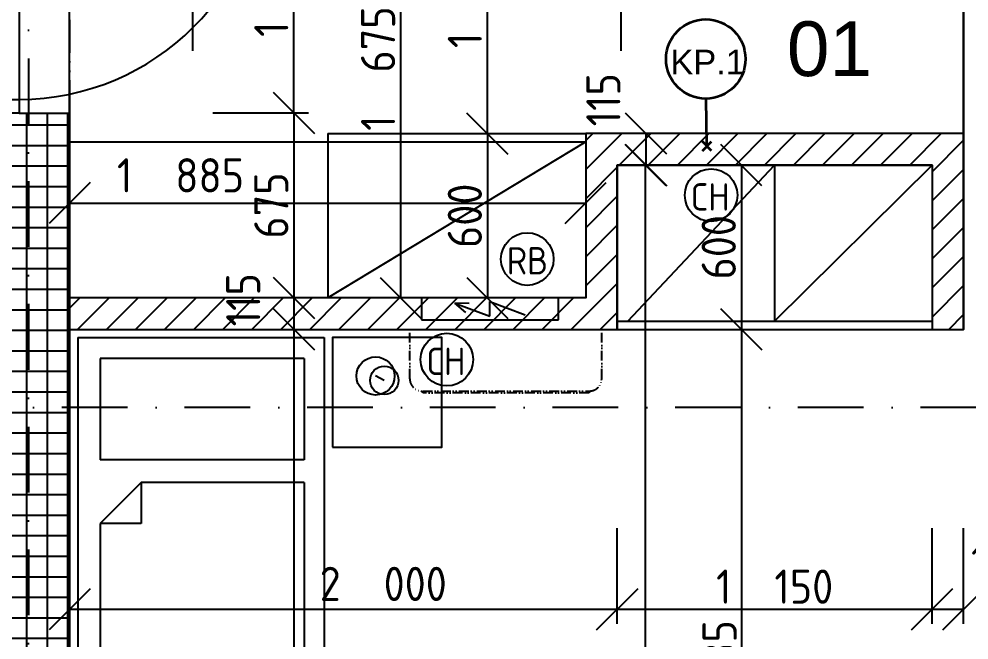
# Model space of a CAD drawing. Extents: x 4511820 to 5180432, y -1526536 to -944957.
# Drawn here: x 5109347 to 5112817, y -1295609 to -1293342 of the extents above; entities that cross this region are included whole.
import ezdxf

# ---------------------------------------------------------------- set-up
doc = ezdxf.new("R2010")
doc.units = 0
doc.header["$MEASUREMENT"] = 0
for name, pattern in [('ACAD_ISO07W100', [3.5, 0.5, -3]), ('ACAD_ISO12W100', [22, 12, -3, 0.5, -3, 0.5, -3]), ('BODKOCIARKOVANA_3', [5.6, 3, -1.3, 0, -1.3])]:
    doc.linetypes.add(name, pattern=pattern)
doc.layers.get('0').update_dxf_attribs({"linetype": 'CONTINUOUS'})
doc.layers.get('Defpoints').update_dxf_attribs({"color": 61, "linetype": 'CONTINUOUS'})
for name, color, linetype in [('DVERE', 45, 'CONTINUOUS'), ('KÓTY', 4, 'CONTINUOUS'), ('MÚRY', 1, 'CONTINUOUS'), ('osi', 253, 'CONTINUOUS'), ('Plochy', 41, 'CONTINUOUS'), ('POPIS', 7, 'CONTINUOUS'), ('TENKÁ', 7, 'CONTINUOUS'), ('ZARIADENIE', 47, 'CONTINUOUS'), ('ZZ-chladenie', 133, 'CONTINUOUS'), ('ZZ-elektro', 221, 'CONTINUOUS'), ('ŠRAFY', 82, 'CONTINUOUS')]:
    doc.layers.add(name, color=color, linetype=linetype)
doc.layers.add('preklady', color=74, linetype='CONTINUOUS', lineweight=35)
doc.styles.add('ARIAL', font='arial.ttf')
doc.styles.add('STYLE1', font='isocp.shx')
doc.dimstyles.new('STANDARD-50', dxfattribs={"dimtxt": 125, "dimasz": 150, "dimexe": 10, "dimexo": 200, "dimgap": 20, "dimtad": 1, "dimdsep": 46, "dimlunit": 6, "dimtxsty": 'STYLE1', "dimblk1": 'OBLIQUE', "dimblk2": 'OBLIQUE', "dimsah": 1, "dimcen": 2.5, "dimse1": 1, "dimse2": 1, "dimadec": 0, "dimazin": 0, "dimtfac": 1, "dimtmove": 1, "dimatfit": 3, "dimldrblk": 'OBLIQUE', "dimfxl": 1, "dimtolj": 1, "dimtzin": 0, "dimarcsym": 0})

# ---------------------------------------------------------------- blocks, each defined once
blk = doc.blocks.new('JEDNOPOSTEL')
at = {"layer": 'ZARIADENIE', "ltscale": 0.25}
for p, q in [((4449069, -1322230.2), (4447069, -1322230.2)), ((4447069, -1323130.2), (4447069, -1322230.2)), ((4449069, -1322230.2), (4449069, -1323130.2)), ((4449069, -1323130.2), (4447069, -1323130.2)), ((4448913, -1323349.6), (4448929.1, -1323317.4))]:
    blk.add_line(p, q, dxfattribs=at)
at = {"layer": 'ZARIADENIE', "color": 76, "ltscale": 0.25}
for p, q in [((4448390.6, -1322311.3), (4447130.6, -1322311.3)), ((4447130.6, -1323056.9), (4447130.6, -1322311.3)), ((4448540.6, -1322461.3), (4448390.6, -1322311.3)), ((4448390.6, -1322461.3), (4448390.6, -1322311.3)), ((4448992.6, -1322311.3), (4448623.3, -1322311.3)), ((4448623.3, -1323056.9), (4448623.3, -1322311.3)), ((4448992.6, -1323056.9), (4448992.6, -1322311.3)), ((4448540.6, -1322461.3), (4448390.6, -1322461.3)), ((4448540.6, -1323056.9), (4448540.6, -1322461.3)), ((4448540.6, -1323056.9), (4447130.6, -1323056.9)), ((4448992.6, -1323056.9), (4448623.3, -1323056.9))]:
    blk.add_line(p, q, dxfattribs=at)
at = {"layer": 'ZARIADENIE'}
blk.add_lwpolyline([(4448669, -1323160.2), (4448669, -1323560.2), (4449069, -1323560.2), (4449069, -1323160.2)], close=True, dxfattribs=at)
at = {"layer": 'ZARIADENIE', "ltscale": 0.25}
for centre, radius in [((4448929.1, -1323317.4), 69.7), ((4448913, -1323349.6), 51.9)]:
    blk.add_circle(centre, radius, dxfattribs=at)
blk = doc.blocks.new('_OBLIQUE')
at = {"color": 0, "linetype": 'ByBlock'}
blk.add_line((-0.5, -0.5), (0.5, 0.5), dxfattribs=at)
blk = doc.blocks.new('*D25097')
at = {"layer": 'Defpoints', "color": 0}
for p in [(5111636, -1293875.2), (5111636, -1293875.2), (5111897.5, -1298010.2)]:
    blk.add_point(p, dxfattribs=at)
at = {"layer": 'KÓTY', "color": 0, "lineweight": -2}
blk.add_line((5111636, -1298010.2), (5111636, -1293875.2), dxfattribs=at)
at = {"layer": 'KÓTY', "color": 0, "linetype": 'ByBlock', "lineweight": -2, "xscale": 150, "yscale": 150, "zscale": 150}
for p, rotation in [((5111636, -1293875.2), 90), ((5111636, -1298010.2), 270)]:
    blk.add_blockref('_OBLIQUE', p, dxfattribs=dict(at, rotation=rotation))
at = {"layer": 'KÓTY', "color": 0, "insert": (5111553.5, -1295942.7), "char_height": 125, "attachment_point": 5, "rotation": 90, "style": 'STYLE1'}
blk.add_mtext('\\A1;4ﾠ135', dxfattribs=at)
blk = doc.blocks.new('*D25098')
at = {"layer": 'Defpoints', "color": 0}
for p in [(5111638.2, -1293760.2), (5111638.2, -1293760.2), (5111638.2, -1293875.2)]:
    blk.add_point(p, dxfattribs=at)
at = {"layer": 'KÓTY', "color": 0, "lineweight": -2}
blk.add_line((5111638.2, -1293875.2), (5111638.2, -1293760.2), dxfattribs=at)
at = {"layer": 'KÓTY', "color": 0, "linetype": 'ByBlock', "lineweight": -2, "xscale": 150, "yscale": 150, "zscale": 150}
for p, rotation in [((5111638.2, -1293760.2), 90), ((5111638.2, -1293875.2), 270)]:
    blk.add_blockref('_OBLIQUE', p, dxfattribs=dict(at, rotation=rotation))
at = {"layer": 'KÓTY', "color": 0, "insert": (5111482, -1293636.5), "char_height": 125, "attachment_point": 5, "rotation": 90, "style": 'STYLE1'}
blk.add_mtext('\\A1;115', dxfattribs=at)
blk = doc.blocks.new('*D25100')
at = {"layer": 'Defpoints', "color": 0}
for p in [(5110822.5, -1292685.2), (5110741.5, -1294360.2), (5110741.5, -1294360.2)]:
    blk.add_point(p, dxfattribs=at)
at = {"layer": 'KÓTY', "color": 0, "lineweight": -2}
blk.add_line((5110741.5, -1292685.2), (5110741.5, -1294360.2), dxfattribs=at)
at = {"layer": 'KÓTY', "color": 0, "linetype": 'ByBlock', "lineweight": -2, "xscale": 150, "yscale": 150, "zscale": 150}
for p, rotation in [((5110741.5, -1292685.2), 90), ((5110741.5, -1294360.2), 270)]:
    blk.add_blockref('_OBLIQUE', p, dxfattribs=dict(at, rotation=rotation))
at = {"layer": 'KÓTY', "color": 0, "insert": (5110659, -1293522.7), "char_height": 125, "attachment_point": 5, "rotation": 90, "style": 'STYLE1'}
blk.add_mtext('\\A1;1ﾠ675', dxfattribs=at)
blk = doc.blocks.new('*D25101')
at = {"layer": 'Defpoints', "color": 0}
for p in [(5110351.5, -1294360.2), (5110351.5, -1294475.2), (5110351.5, -1294475.2)]:
    blk.add_point(p, dxfattribs=at)
at = {"layer": 'KÓTY', "color": 0, "lineweight": -2}
blk.add_line((5110351.5, -1294360.2), (5110351.5, -1294475.2), dxfattribs=at)
at = {"layer": 'KÓTY', "color": 0, "linetype": 'ByBlock', "lineweight": -2, "xscale": 150, "yscale": 150, "zscale": 150}
for p, rotation in [((5110351.5, -1294360.2), 90), ((5110351.5, -1294475.2), 270)]:
    blk.add_blockref('_OBLIQUE', p, dxfattribs=dict(at, rotation=rotation))
at = {"layer": 'KÓTY', "color": 0, "insert": (5110166.5, -1294366.9), "char_height": 125, "attachment_point": 5, "rotation": 90, "style": 'STYLE1'}
blk.add_mtext('\\A1;115', dxfattribs=at)
blk = doc.blocks.new('*D25102')
at = {"layer": 'Defpoints', "color": 0}
for p in [(5110351.5, -1294475.2), (5110351.5, -1298010.2), (5110351.5, -1298010.2)]:
    blk.add_point(p, dxfattribs=at)
at = {"layer": 'KÓTY', "color": 0, "lineweight": -2}
blk.add_line((5110351.5, -1294475.2), (5110351.5, -1298010.2), dxfattribs=at)
at = {"layer": 'KÓTY', "color": 0, "linetype": 'ByBlock', "lineweight": -2, "xscale": 150, "yscale": 150, "zscale": 150}
for p, rotation in [((5110351.5, -1294475.2), 90), ((5110351.5, -1298010.2), 270)]:
    blk.add_blockref('_OBLIQUE', p, dxfattribs=dict(at, rotation=rotation))
at = {"layer": 'KÓTY', "color": 0, "insert": (5110269, -1296242.7), "char_height": 125, "attachment_point": 5, "rotation": 90, "style": 'STYLE1'}
blk.add_mtext('\\A1;3ﾠ535', dxfattribs=at)
blk = doc.blocks.new('*D25130')
at = {"layer": 'Defpoints', "color": 0}
for p in [(5109532.5, -1294590.2), (5111532.5, -1294590.2), (5111532.5, -1295497)]:
    blk.add_point(p, dxfattribs=at)
at = {"layer": 'KÓTY', "color": 0, "lineweight": -2}
blk.add_line((5109532.5, -1295497), (5111532.5, -1295497), dxfattribs=at)
at = {"layer": 'KÓTY', "color": 0, "linetype": 'ByBlock', "lineweight": -2, "xscale": 150, "yscale": 150, "zscale": 150, "rotation": 180}
blk.add_blockref('_OBLIQUE', (5109532.5, -1295497), dxfattribs=at)
at = {"layer": 'KÓTY', "color": 0, "linetype": 'ByBlock', "lineweight": -2, "xscale": 150, "yscale": 150, "zscale": 150}
blk.add_blockref('_OBLIQUE', (5111532.5, -1295497), dxfattribs=at)
at = {"layer": 'KÓTY', "color": 0, "insert": (5110678, -1295404.5), "char_height": 125, "attachment_point": 5, "style": 'STYLE1'}
blk.add_mtext('\\A1;2ﾠ000', dxfattribs=at)
blk = doc.blocks.new('*D25131')
at = {"layer": 'Defpoints', "color": 0}
for p in [(5111532.5, -1294590.2), (5112682.5, -1294590.2), (5112682.5, -1295497)]:
    blk.add_point(p, dxfattribs=at)
at = {"layer": 'KÓTY', "color": 0, "lineweight": -2}
blk.add_line((5111532.5, -1295497), (5112682.5, -1295497), dxfattribs=at)
at = {"layer": 'KÓTY', "color": 0, "linetype": 'ByBlock', "lineweight": -2, "xscale": 150, "yscale": 150, "zscale": 150, "rotation": 180}
blk.add_blockref('_OBLIQUE', (5111532.5, -1295497), dxfattribs=at)
at = {"layer": 'KÓTY', "color": 0, "linetype": 'ByBlock', "lineweight": -2, "xscale": 150, "yscale": 150, "zscale": 150}
blk.add_blockref('_OBLIQUE', (5112682.5, -1295497), dxfattribs=at)
at = {"layer": 'KÓTY', "color": 0, "insert": (5112107.5, -1295414.5), "char_height": 125, "attachment_point": 5, "style": 'STYLE1'}
blk.add_mtext('\\A1;1ﾠ150', dxfattribs=at)
blk = doc.blocks.new('*D25132')
at = {"layer": 'Defpoints', "color": 0}
for p in [(5111417.5, -1294013.5), (5109532.5, -1294360.2), (5111417.5, -1294360.2)]:
    blk.add_point(p, dxfattribs=at)
at = {"layer": 'KÓTY', "color": 0, "lineweight": -2}
blk.add_line((5109532.5, -1294013.5), (5111417.5, -1294013.5), dxfattribs=at)
at = {"layer": 'KÓTY', "color": 0, "linetype": 'ByBlock', "lineweight": -2, "xscale": 150, "yscale": 150, "zscale": 150, "rotation": 180}
blk.add_blockref('_OBLIQUE', (5109532.5, -1294013.5), dxfattribs=at)
at = {"layer": 'KÓTY', "color": 0, "linetype": 'ByBlock', "lineweight": -2, "xscale": 150, "yscale": 150, "zscale": 150}
blk.add_blockref('_OBLIQUE', (5111417.5, -1294013.5), dxfattribs=at)
at = {"layer": 'KÓTY', "color": 0, "insert": (5109937.5, -1293912.5), "char_height": 125, "attachment_point": 5, "style": 'STYLE1'}
blk.add_mtext('\\A1;1ﾠ885', dxfattribs=at)
blk = doc.blocks.new('*D25133')
at = {"layer": 'Defpoints', "color": 0}
for p in [(5111417.5, -1293760.2), (5111058.5, -1294360.2), (5111417.5, -1294360.2)]:
    blk.add_point(p, dxfattribs=at)
at = {"layer": 'KÓTY', "color": 0, "lineweight": -2}
blk.add_line((5111058.5, -1293760.2), (5111058.5, -1294360.2), dxfattribs=at)
at = {"layer": 'KÓTY', "color": 0, "linetype": 'ByBlock', "lineweight": -2, "xscale": 150, "yscale": 150, "zscale": 150}
for p, rotation in [((5111058.5, -1293760.2), 90), ((5111058.5, -1294360.2), 270)]:
    blk.add_blockref('_OBLIQUE', p, dxfattribs=dict(at, rotation=rotation))
at = {"layer": 'KÓTY', "color": 0, "insert": (5110976, -1294060.2), "char_height": 125, "attachment_point": 5, "rotation": 90, "style": 'STYLE1'}
blk.add_mtext('\\A1;600', dxfattribs=at)
blk = doc.blocks.new('*D25134')
at = {"layer": 'Defpoints', "color": 0}
for p in [(5111058.5, -1292685.2), (5111417.5, -1292685.2), (5111417.5, -1293760.2)]:
    blk.add_point(p, dxfattribs=at)
at = {"layer": 'KÓTY', "color": 0, "lineweight": -2}
blk.add_line((5111058.5, -1293760.2), (5111058.5, -1292685.2), dxfattribs=at)
at = {"layer": 'KÓTY', "color": 0, "linetype": 'ByBlock', "lineweight": -2, "xscale": 150, "yscale": 150, "zscale": 150}
for p, rotation in [((5111058.5, -1292685.2), 90), ((5111058.5, -1293760.2), 270)]:
    blk.add_blockref('_OBLIQUE', p, dxfattribs=dict(at, rotation=rotation))
at = {"layer": 'KÓTY', "color": 0, "insert": (5110976, -1293222.7), "char_height": 125, "attachment_point": 5, "rotation": 90, "style": 'STYLE1'}
blk.add_mtext('\\A1;1ﾠ075', dxfattribs=at)
blk = doc.blocks.new('*D25150')
at = {"layer": 'Defpoints', "color": 0}
for p in [(5109532.5, -1293685.2), (5109532.5, -1294360.2), (5110351.5, -1294360.2)]:
    blk.add_point(p, dxfattribs=at)
at = {"layer": 'KÓTY', "color": 0, "lineweight": -2}
blk.add_line((5110351.5, -1293685.2), (5110351.5, -1294360.2), dxfattribs=at)
at = {"layer": 'KÓTY', "color": 0, "linetype": 'ByBlock', "lineweight": -2, "xscale": 150, "yscale": 150, "zscale": 150}
for p, rotation in [((5110351.5, -1293685.2), 90), ((5110351.5, -1294360.2), 270)]:
    blk.add_blockref('_OBLIQUE', p, dxfattribs=dict(at, rotation=rotation))
at = {"layer": 'KÓTY', "color": 0, "insert": (5110269, -1294022.7), "char_height": 125, "attachment_point": 5, "rotation": 90, "style": 'STYLE1'}
blk.add_mtext('\\A1;675', dxfattribs=at)
blk = doc.blocks.new('*D25151')
at = {"layer": 'Defpoints', "color": 0}
for p in [(5109532.5, -1292685.2), (5110351.5, -1292685.2), (5109532.5, -1293685.2)]:
    blk.add_point(p, dxfattribs=at)
at = {"layer": 'KÓTY', "color": 0, "lineweight": -2}
blk.add_line((5110351.5, -1293685.2), (5110351.5, -1292685.2), dxfattribs=at)
at = {"layer": 'KÓTY', "color": 0, "linetype": 'ByBlock', "lineweight": -2, "xscale": 150, "yscale": 150, "zscale": 150}
for p, rotation in [((5110351.5, -1292685.2), 90), ((5110351.5, -1293685.2), 270)]:
    blk.add_blockref('_OBLIQUE', p, dxfattribs=dict(at, rotation=rotation))
at = {"layer": 'KÓTY', "color": 0, "insert": (5110269, -1293185.2), "char_height": 125, "attachment_point": 5, "rotation": 90, "style": 'STYLE1'}
blk.add_mtext('\\A1;1ﾠ000', dxfattribs=at)
blk = doc.blocks.new('*D25155')
at = {"layer": 'Defpoints', "color": 0}
for p in [(5112750, -1293760.2), (5112870, -1299245.2), (5113597, -1299245.2)]:
    blk.add_point(p, dxfattribs=at)
at = {"layer": 'KÓTY', "color": 0, "lineweight": -2}
blk.add_line((5113597, -1293760.2), (5113597, -1299245.2), dxfattribs=at)
at = {"layer": 'KÓTY', "color": 0, "linetype": 'ByBlock', "lineweight": -2, "xscale": 150, "yscale": 150, "zscale": 150}
for p, rotation in [((5113597, -1293760.2), 90), ((5113597, -1299245.2), 270)]:
    blk.add_blockref('_OBLIQUE', p, dxfattribs=dict(at, rotation=rotation))
at = {"layer": 'KÓTY', "color": 0, "insert": (5113514.5, -1296502.7), "char_height": 125, "attachment_point": 5, "rotation": 90, "style": 'STYLE1'}
blk.add_mtext('\\A1;5ﾠ485', dxfattribs=at)
blk = doc.blocks.new('*D25156')
at = {"layer": 'Defpoints', "color": 0}
for p in [(5112797.5, -1292685.2), (5113597, -1292685.2), (5112797.5, -1293760.2)]:
    blk.add_point(p, dxfattribs=at)
at = {"layer": 'KÓTY', "color": 0, "lineweight": -2}
blk.add_line((5113597, -1293760.2), (5113597, -1292685.2), dxfattribs=at)
at = {"layer": 'KÓTY', "color": 0, "linetype": 'ByBlock', "lineweight": -2, "xscale": 150, "yscale": 150, "zscale": 150}
for p, rotation in [((5113597, -1292685.2), 90), ((5113597, -1293760.2), 270)]:
    blk.add_blockref('_OBLIQUE', p, dxfattribs=dict(at, rotation=rotation))
at = {"layer": 'KÓTY', "color": 0, "insert": (5113492.5, -1293145), "char_height": 125, "attachment_point": 5, "rotation": 90, "style": 'STYLE1'}
blk.add_mtext('\\A1;1ﾠ075', dxfattribs=at)
blk = doc.blocks.new('chlad2')
at = {"layer": 'ZZ-chladenie', "linetype": 'ACAD_ISO12W100', "ltscale": 3}
for p, q in [((5102412.5, -1105747.3), (5102592.5, -1105747.3)), ((5102412.5, -1106448.4), (5102592.5, -1106448.4))]:
    blk.add_line(p, q, dxfattribs=at)
blk.add_lwpolyline([(5102367.5, -1106402), (5102360.8, -1106402), (5102360.8, -1105794.8), (5102367.5, -1105794.8)], close=True, dxfattribs=at)
for centre, start, end in [((5102412.5, -1105792.3), 90, 180), ((5102412.5, -1106403.4), 180, 270)]:
    blk.add_arc(centre, 45, start, end, dxfattribs=at)
blk = doc.blocks.new('*D25653')
at = {"layer": 'Defpoints', "color": 0}
for p in [(5112682.5, -1294475.2), (5112797.5, -1294475.2), (5112797.5, -1295497)]:
    blk.add_point(p, dxfattribs=at)
at = {"layer": 'KÓTY', "color": 0, "lineweight": -2}
blk.add_line((5112682.5, -1295497), (5112797.5, -1295497), dxfattribs=at)
at = {"layer": 'KÓTY', "color": 0, "linetype": 'ByBlock', "lineweight": -2, "xscale": 150, "yscale": 150, "zscale": 150, "rotation": 180}
blk.add_blockref('_OBLIQUE', (5112682.5, -1295497), dxfattribs=at)
at = {"layer": 'KÓTY', "color": 0, "linetype": 'ByBlock', "lineweight": -2, "xscale": 150, "yscale": 150, "zscale": 150}
blk.add_blockref('_OBLIQUE', (5112797.5, -1295497), dxfattribs=at)
at = {"layer": 'KÓTY', "color": 0, "insert": (5112922, -1295323.5), "char_height": 125, "attachment_point": 5, "style": 'STYLE1'}
blk.add_mtext('\\A1;115', dxfattribs=at)
blk = doc.blocks.new('*D25655')
at = {"layer": 'Defpoints', "color": 0}
for p in [(5112682.5, -1294475.2), (5111986, -1296760.2), (5112682.5, -1296760.2)]:
    blk.add_point(p, dxfattribs=at)
at = {"layer": 'KÓTY', "color": 0, "lineweight": -2}
blk.add_line((5111986, -1294475.2), (5111986, -1296760.2), dxfattribs=at)
at = {"layer": 'KÓTY', "color": 0, "linetype": 'ByBlock', "lineweight": -2, "xscale": 150, "yscale": 150, "zscale": 150}
for p, rotation in [((5111986, -1294475.2), 90), ((5111986, -1296760.2), 270)]:
    blk.add_blockref('_OBLIQUE', p, dxfattribs=dict(at, rotation=rotation))
at = {"layer": 'KÓTY', "color": 0, "insert": (5111906.5, -1295775.5), "char_height": 125, "attachment_point": 5, "rotation": 90, "style": 'STYLE1'}
blk.add_mtext('\\A1;2ﾠ285', dxfattribs=at)
blk = doc.blocks.new('*D25656')
at = {"layer": 'Defpoints', "color": 0}
for p in [(5112617, -1293875.2), (5111986, -1294475.2), (5112682.5, -1294475.2)]:
    blk.add_point(p, dxfattribs=at)
at = {"layer": 'KÓTY', "color": 0, "lineweight": -2}
blk.add_line((5111986, -1293875.2), (5111986, -1294475.2), dxfattribs=at)
at = {"layer": 'KÓTY', "color": 0, "linetype": 'ByBlock', "lineweight": -2, "xscale": 150, "yscale": 150, "zscale": 150}
for p, rotation in [((5111986, -1293875.2), 90), ((5111986, -1294475.2), 270)]:
    blk.add_blockref('_OBLIQUE', p, dxfattribs=dict(at, rotation=rotation))
at = {"layer": 'KÓTY', "color": 0, "insert": (5111903.5, -1294175.2), "char_height": 125, "attachment_point": 5, "rotation": 90, "style": 'STYLE1'}
blk.add_mtext('\\A1;600', dxfattribs=at)

msp = doc.modelspace()

# ---------------------------------------------------------------- hatches: boundary and pattern name
at = {"layer": 'ŠRAFY', "ltscale": 0.25}
h = msp.add_hatch(dxfattribs=at)
h.set_pattern_fill('ANSI37', color=256, scale=600, angle=45)
h.set_pattern_definition([(90, (-3307273.674, 493071.734), (-75, 1e-14), []), (180, (-3307273.674, 493071.734), (-1e-14, -75), [])])
h.paths.add_polyline_path([(5109232.5, -1295330.191), (5109232.5, -1295445.191), (5109232.5, -1298185.191), (5109532.5, -1298185.191), (5109532.5, -1298010.191), (5109532.5, -1294475.191), (5109532.5, -1294360.191), (5109532.5, -1293685.191), (5109347.5, -1293685.191), (5109232.5, -1293685.191), (5109232.5, -1295280.191)])
h = msp.add_hatch(dxfattribs=at)
h.set_pattern_fill('ANSI31', color=256, scale=600, style=0)
h.set_pattern_definition([(45, (515270.5, 128041), (-53.0330086, 53.0330086), [])])
h.paths.add_polyline_path([(5112797.5, -1294475.191), (5112797.5, -1293760.191), (5111417.5, -1293760.191), (5111417.5, -1294360.191), (5109532.5, -1294360.191), (5109532.5, -1294475.191), (5111532.5, -1294475.191), (5111532.5, -1293875.191), (5112682.5, -1293875.191), (5112682.5, -1294475.191)])
h.paths.add_polyline_path([(5110041.5, -1294485.691), (5110041.5, -1294248.191), (5110291.5, -1294248.191), (5110291.5, -1294485.691)], flags=9)

# ---------------------------------------------------------------- linework, layer by layer
at = {"layer": 'DVERE', "ltscale": 0.25}
for p, q in [((5109982.5, -1293458.02), (5109982.5, -1292353.363)), ((5111547.5, -1293458.02), (5111547.5, -1292353.363))]:
    msp.add_line(p, q, dxfattribs=at)
at = {"layer": 'DVERE'}
msp.add_line((5109347.5, -1292735.191), (5109347.5, -1293635.191), dxfattribs=at)
msp.add_arc((5109347.5, -1292735.191), 900, 270, 0, dxfattribs=at)
at = {"layer": 'KÓTY', "ltscale": 0.25}
msp.add_line((5110404.903, -1293685.191), (5110054.903, -1293685.191), dxfattribs=at)
at = {"layer": 'KÓTY', "ltscale": 25}
for p, q in [((5111005.097, -1293760.191), (5111355.097, -1293760.191)), ((5111532.5, -1295550.403), (5111532.5, -1295200.403)), ((5112682.5, -1295550.403), (5112682.5, -1295200.403)), ((5112797.5, -1295550.403), (5112797.5, -1295200.403))]:
    msp.add_line(p, q, dxfattribs=at)
at = {"layer": 'KÓTY'}
msp.add_line((5111932.597, -1294475.191), (5112282.597, -1294475.191), dxfattribs=at)
at = {"layer": 'MÚRY'}
for p, q in [((5109232.5, -1293635.191), (5109347.5, -1293635.191)), ((5109347.5, -1293635.191), (5109347.5, -1293685.191)), ((5109347.5, -1293685.191), (5109532.5, -1293685.191)), ((5109532.5, -1293685.191), (5109532.5, -1294360.191)), ((5111417.5, -1293760.191), (5111417.5, -1294360.191)), ((5112797.5, -1293760.191), (5112797.5, -1294475.191)), ((5111532.5, -1293875.191), (5111532.5, -1294475.191)), ((5112682.5, -1293875.191), (5112682.5, -1294475.191)), ((5109532.5, -1294475.191), (5109532.5, -1298010.191)), ((5112682.5, -1294475.191), (5112797.5, -1294475.191))]:
    msp.add_line(p, q, dxfattribs=at)
at = {"layer": 'MÚRY', "ltscale": 0.25}
for p, q in [((5112797.5, -1293760.191), (5111417.5, -1293760.191)), ((5112682.5, -1293875.191), (5111532.5, -1293875.191)), ((5111417.5, -1294360.191), (5109532.5, -1294360.191)), ((5109532.5, -1294475.191), (5111532.5, -1294475.191))]:
    msp.add_line(p, q, dxfattribs=at)
at = {"layer": 'osi', "linetype": 'BODKOCIARKOVANA_3', "ltscale": 80}
for p, q in [((5109382.5, -1284972.097), (5109382.5, -1316900)), ((5157242.5, -1294760.191), (5093572.5, -1294760.191))]:
    msp.add_line(p, q, dxfattribs=at)
at = {"layer": 'Plochy'}
for points in [[(5109532.5, -1298010.191), (5109532.5, -1294475.191), (5111532.5, -1294475.191), (5111532.5, -1293875.191), (5112682.5, -1293875.191), (5112682.5, -1294475.191), (5112797.5, -1294475.191), (5112797.5, -1292685.191), (5112912.5, -1292685.191), (5112912.5, -1291995.191), (5115872.5, -1291995.191), (5115872.5, -1294270.191), (5115457.5, -1294270.191), (5115457.5, -1295020.191), (5115872.5, -1295020.191), (5115872.5, -1299245.191), (5112797.5, -1299245.191), (5112797.5, -1296760.191), (5112682.5, -1296760.191), (5112682.5, -1298010.191)], [(5109532.5, -1294360.191), (5109532.5, -1292685.191), (5112797.5, -1292685.191), (5112797.5, -1293760.191), (5111417.5, -1293760.191), (5111417.5, -1294360.191)]]:
    msp.add_lwpolyline(points, close=True, dxfattribs=at)
at = {"layer": 'preklady'}
for p, q in [((5111860.501, -1293806.001), (5111858.049, -1293632.486)), ((5111843.883, -1293822.617), (5111877.117, -1293789.383)), ((5111877.118, -1293822.618), (5111843.884, -1293789.384))]:
    msp.add_line(p, q, dxfattribs=at)
at = {"layer": 'preklady', "ltscale": 0.25}
msp.add_circle((5111856, -1293487.5), 145, dxfattribs=at)
at = {"layer": 'TENKÁ', "linetype": 'ACAD_ISO12W100', "ltscale": 10}
msp.add_line((5109532.5, -1292685.191), (5109532.5, -1293685.191), dxfattribs=at)
at = {"layer": 'TENKÁ', "linetype": 'ACAD_ISO07W100', "ltscale": 10}
msp.add_line((5112797.5, -1293760.191), (5112797.5, -1292685.191), dxfattribs=at)
at = {"layer": 'TENKÁ'}
for p, q in [((5109347.5, -1293685.191), (5109232.5, -1293685.191)), ((5109532.5, -1294360.191), (5109532.5, -1294475.191))]:
    msp.add_line(p, q, dxfattribs=at)
at = {"layer": 'ZARIADENIE'}
for p, q in [((5110475, -1293760.191), (5111417.5, -1293760.191)), ((5110475, -1293760.191), (5110475, -1294360.191)), ((5109532.5, -1293790.191), (5111417.5, -1293790.191)), ((5111417.5, -1293790.191), (5110475, -1294360.191)), ((5111571.5, -1294445.191), (5112107.5, -1293875.191)), ((5112107.5, -1293875.191), (5112107.5, -1294445.191)), ((5112107.5, -1294445.191), (5112682.5, -1293875.191)), ((5111532.5, -1294445.191), (5112682.5, -1294445.191)), ((5111532.5, -1294475.191), (5112682.5, -1294475.191))]:
    msp.add_line(p, q, dxfattribs=at)
at = {"layer": 'ZZ-chladenie'}
for centre in [(5111875.44, -1293985.008), (5110910.173, -1294585.438)]:
    msp.add_circle(centre, 96, dxfattribs=at)
at = {"layer": 'ZZ-elektro'}
for p, q in [((5110817.5, -1294360.191), (5110817.5, -1294440.191)), ((5110939.007, -1294378.79), (5111067.5, -1294427.074)), ((5110992.313, -1294380.113), (5110939.007, -1294378.79)), ((5110979.993, -1294412.899), (5110939.007, -1294378.79)), ((5111067.5, -1294427.074), (5111067.5, -1294373.361)), ((5111067.5, -1294373.361), (5111195.993, -1294421.645)), ((5111317.5, -1294440.191), (5111317.5, -1294360.191)), ((5110817.5, -1294440.191), (5111317.5, -1294440.191))]:
    msp.add_line(p, q, dxfattribs=at)
msp.add_circle((5111204.02, -1294218.191), 96, dxfattribs=at)

# ---------------------------------------------------------------- block references
at = {"layer": 'ZARIADENIE', "color": 2, "rotation": 90.00000000000004}
msp.add_blockref('JEDNOPOSTEL', (3787332.309, -5743574.191), dxfattribs=at)
at = {"layer": 'ZZ-chladenie', "rotation": 90}
msp.add_blockref('chlad2', (4005027.514, -6397067.691), dxfattribs=at)

# ---------------------------------------------------------------- texts
at = {"layer": 'POPIS', "lineweight": 40, "ltscale": 0.25, "style": 'ARIAL'}
msp.add_text('01', height=200, dxfattribs=at).set_placement((5112152.311, -1293550.098))
at = {"layer": 'preklady', "linetype": 'Continuous', "lineweight": 20, "style": 'ARIAL'}
msp.add_text('KP.1', height=90, dxfattribs=at).set_placement((5111726.736, -1293543.757))
at = {"layer": 'ZZ-chladenie', "style": 'STYLE1'}
for p in [(5111800.812, -1294041.207), (5110835.545, -1294641.637)]:
    msp.add_text('CH', height=100, dxfattribs=at).set_placement(p)
at = {"layer": 'ZZ-elektro', "style": 'STYLE1'}
msp.add_text('RB', height=100, dxfattribs=at).set_placement((5111129.392, -1294274.391))

# ---------------------------------------------------------------- dimensions: what is measured, and where the dimension line sits
at = {"layer": 'KÓTY'}
for base, p1, p2, picture, middle in [((5110351.5, -1292685.191), (5109532.5, -1293685.191), (5109532.5, -1292685.191), '*D25151', (5110268.957, -1293185.191)), ((5110741.5, -1294360.191), (5110822.5, -1292685.191), (5110741.5, -1294360.191), '*D25100', (5110658.957, -1293522.691)), ((5111058.5, -1292685.191), (5111417.5, -1293760.191), (5111417.5, -1292685.191), '*D25134', (5110975.957, -1293222.691)), ((5110351.5, -1294360.191), (5109532.5, -1293685.191), (5109532.5, -1294360.191), '*D25150', (5110269, -1294022.691)), ((5111058.5, -1294360.191), (5111417.5, -1293760.191), (5111417.5, -1294360.191), '*D25133', (5110976, -1294060.191)), ((5113597, -1299245.191), (5112750, -1293760.191), (5112870, -1299245.191), '*D25155', (5113514.457, -1296502.691)), ((5111636, -1293875.191), (5111897.5, -1298010.191), (5111636, -1293875.191), '*D25097', (5111553.457, -1295942.691)), ((5110351.5, -1294475.191), (5110351.5, -1294360.191), (5110351.5, -1294475.191), '*D25101', (5110166.5, -1294366.941)), ((5110351.5, -1298010.191), (5110351.5, -1294475.191), (5110351.5, -1298010.191), '*D25102', (5110268.957, -1296242.691))]:
    dim = msp.add_linear_dim(base=base, p1=p1, p2=p2, angle=90, dimstyle='STANDARD-50', dxfattribs=at)
    dim.commit()
    dim.dimension.update_dxf_attribs({"geometry": picture, "text_midpoint": middle})
for base, p1, p2, picture, middle in [((5113597, -1292685.191), (5112797.5, -1293760.191), (5112797.5, -1292685.191), '*D25156', (5113575, -1293145)), ((5111638.207, -1293760.191), (5111638.207, -1293875.191), (5111638.207, -1293760.191), '*D25098', (5111564.5, -1293636.5))]:
    dim = msp.add_linear_dim(base=base, p1=p1, p2=p2, angle=90, dimstyle='STANDARD-50', dxfattribs=at)
    dim.commit()
    dim.dimension.update_dxf_attribs({"geometry": picture, "text_midpoint": middle, "dimtype": 160})
dim = msp.add_linear_dim(base=(5111986, -1294475.191), p1=(5112617, -1293875.191), p2=(5112682.5, -1294475.191), angle=90, dimstyle='STANDARD-50', override={"dimtxsty": 'STYLE1', "dimldrblk": 'OBLIQUE'}, dxfattribs=at)
dim.commit()
dim.dimension.update_dxf_attribs({"geometry": '*D25656', "text_midpoint": (5111903.5, -1294175.191)})
for base, p1, p2, picture, middle in [((5111417.5, -1294013.5), (5109532.5, -1294360.191), (5111417.5, -1294360.191), '*D25132', (5109937.5, -1293995)), ((5111532.5, -1295497), (5109532.5, -1294590.191), (5111532.5, -1294590.191), '*D25130', (5110678, -1295487))]:
    dim = msp.add_linear_dim(base=base, p1=p1, p2=p2, dimstyle='STANDARD-50', dxfattribs=at)
    dim.commit()
    dim.dimension.update_dxf_attribs({"geometry": picture, "text_midpoint": middle, "dimtype": 160})
dim = msp.add_linear_dim(base=(5111986, -1296760.191), p1=(5112682.5, -1294475.191), p2=(5112682.5, -1296760.191), angle=90, dimstyle='STANDARD-50', override={"dimtxsty": 'STYLE1', "dimldrblk": 'OBLIQUE'}, dxfattribs=at)
dim.commit()
dim.dimension.update_dxf_attribs({"geometry": '*D25655', "text_midpoint": (5111989, -1295775.5), "dimtype": 160})
dim = msp.add_linear_dim(base=(5112797.5, -1295497), p1=(5112682.5, -1294475.191), p2=(5112797.5, -1294475.191), dimstyle='STANDARD-50', override={"dimtxsty": 'STYLE1', "dimldrblk": 'OBLIQUE'}, dxfattribs=at)
dim.commit()
dim.dimension.update_dxf_attribs({"geometry": '*D25653', "text_midpoint": (5112922, -1295406), "dimtype": 160})
dim = msp.add_linear_dim(base=(5112682.5, -1295497), p1=(5111532.5, -1294590.191), p2=(5112682.5, -1294590.191), dimstyle='STANDARD-50', dxfattribs=at)
dim.commit()
dim.dimension.update_dxf_attribs({"geometry": '*D25131', "text_midpoint": (5112107.5, -1295414.457)})

doc.saveas('drawing.dxf')
